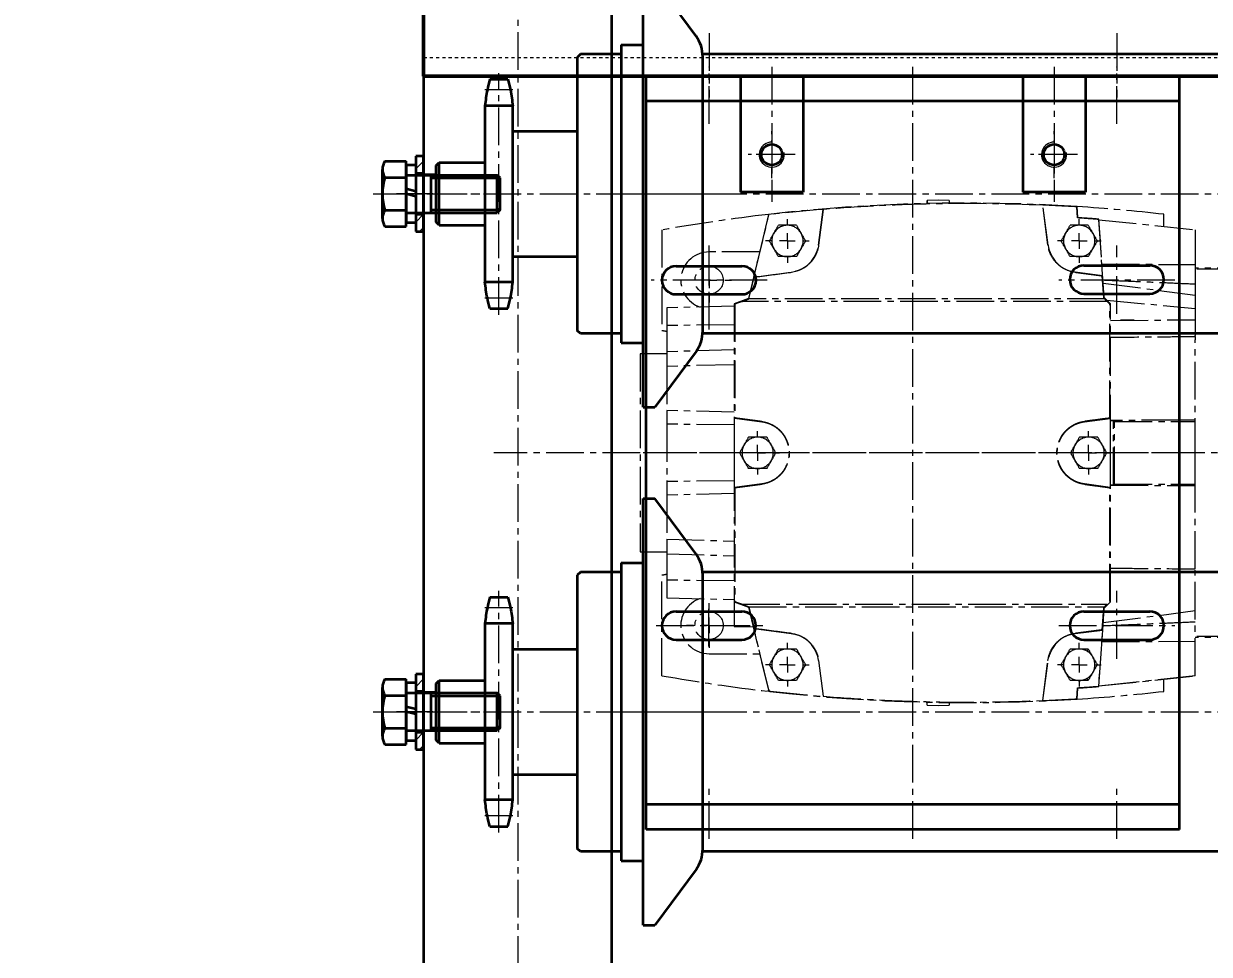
# Model space of a CAD drawing. Header units: millimetres. Extents: x -67280 to 67280, y -47520 to 47520.
# Drawn here: x -47949.4 to -47571.5, y -7577.1 to -7280.6 of the extents above; entities that cross this region are included whole.
import ezdxf

# ---------------------------------------------------------------- set-up
doc = ezdxf.new("R2010")
doc.units = ezdxf.units.MM
doc.linetypes.add('点画线', pattern=[18, 12, -2, 2, -2])
doc.linetypes.add('虚线', pattern=[2, 1, -1])
doc.layers.get('0').update_dxf_attribs({"lineweight": 35})
for name, color, linetype, lineweight in [('ACAD细实线', 2, 'Continuous', 18), ('CDRAFT0', 7, 'Continuous', 35), ('EB0', 7, 'Continuous', 35), ('EB0_1', 7, 'Continuous', 35), ('中心线层', 1, '点画线', 18), ('尺寸线层', 4, 'Continuous', 18), ('粗实线层', 7, 'Continuous', 35), ('细实线层', 3, 'Continuous', 18), ('虚线层', 100, '虚线', 18)]:
    doc.layers.add(name, color=color, linetype=linetype, lineweight=lineweight)
doc.styles.add('标准', font='', dxfattribs={"width": 0.667})
doc.styles.get('标准').set_extended_font_data('宋体')
doc.dimstyles.new('标准', dxfattribs={"dimscale": 160, "dimtxt": 2, "dimasz": 1, "dimexe": 1, "dimexo": 0, "dimgap": 1, "dimtad": 1, "dimdec": 1, "dimdsep": 46, "dimtxsty": '标准', "dimblk": '_CAXARROW', "dimcen": 0, "dimdle": 2, "dimaunit": 1, "dimadec": 0, "dimazin": 2, "dimtfac": 0.707107, "dimtdec": 3, "dimtmove": 0, "dimatfit": 3, "dimfxl": 0, "dimfrac": 2, "dimtolj": 1, "dimarcsym": 0})

# ---------------------------------------------------------------- blocks, each defined once
blk = doc.blocks.new('*X1843')
at = {"layer": 'EB0_1'}
for p, q in [((85, 120), (-85, 120)), ((-85, -120), (-85, 120)), ((85, -120), (85, 120)), ((85, 112), (-85, 112)), ((-75.5, 59.51), (-54.5, 59.51)), ((54.5, 59.71), (75.5, 59.71)), ((-75.5, 50.51), (-54.5, 50.51)), ((54.5, 50.71), (75.5, 50.71)), ((-75.5, -50.55), (-54.55, -50.55)), ((54.5, -50.55), (75.5, -50.55)), ((-75.5, -59.55), (-54.55, -59.55)), ((54.5, -59.55), (75.5, -59.55)), ((85, -112), (-85, -112)), ((85, -120), (-85, -120))]:
    blk.add_line(p, q, dxfattribs=at)
for centre, start, end in [((-75.5, 55.01), 90, 270), ((-54.5, 55.01), 270, 90), ((54.5, 55.21), 90, 270), ((75.5, 55.21), 270, 90), ((-75.5, -55.05), 90, 270), ((-54.55, -55.05), 270, 90), ((54.5, -55.05), 90, 270), ((75.5, -55.05), 270, 90)]:
    blk.add_arc(centre, 4.5, start, end, dxfattribs=at)
at = {"layer": '中心线层', "linetype": '点画线', "lineweight": 18}
for p, q in [((-65, 104.84), (-65, 123)), ((0, -123), (0, 123)), ((65, 104.84), (65, 123)), ((-65, 39.33), (-65, 66.06)), ((65, 44.33), (65, 66.06)), ((-46.5, 55), (-83.5, 55)), ((83.5, 55), (46.5, 55)), ((88, 0), (-88, 0)), ((65, -65.67), (65, -43.94)), ((-65.05, -61.72), (-65.05, -48.41)), ((-81.84, -55.05), (-46.83, -55.05)), ((46.5, -55), (83.5, -55)), ((-65, -123), (-65, -105.31)), ((65, -123), (65, -105.31))]:
    blk.add_line(p, q, dxfattribs=at)
blk = doc.blocks.new('*X1845')
at = {"layer": 'CDRAFT0', "color": 0, "linetype": 'Continuous', "lineweight": 18}
for p, q in [((0, 5), (0, 7.15)), ((-5, 0), (-7.15, 0)), ((0, 0), (-2.5, 0)), ((0, 0), (0, 2.5)), ((0, 0), (2.5, 0)), ((0, 0), (0, -2.5)), ((5, 0), (7.15, 0)), ((0, -5), (0, -7.15))]:
    blk.add_line(p, q, dxfattribs=at)
blk = doc.blocks.new('*X1846')
at = {"layer": 'CDRAFT0', "color": 0, "linetype": 'Continuous', "lineweight": 18}
for p, q in [((0, 5), (0, 7.15)), ((-5, 0), (-7.15, 0)), ((0, 0), (-2.5, 0)), ((0, 0), (0, 2.5)), ((0, 0), (2.5, 0)), ((0, 0), (0, -2.5)), ((5, 0), (7.15, 0)), ((0, -5), (0, -7.15))]:
    blk.add_line(p, q, dxfattribs=at)
blk = doc.blocks.new('*X1847')
at = {"layer": 'CDRAFT0', "color": 0, "linetype": 'Continuous', "lineweight": 18}
for p, q in [((0, 5), (0, 6.95)), ((-5, 0), (-6.95, 0)), ((0, 0), (-2.5, 0)), ((0, 0), (0, 2.5)), ((0, 0), (2.5, 0)), ((0, 0), (0, -2.5)), ((5, 0), (6.95, 0)), ((0, -5), (0, -6.95))]:
    blk.add_line(p, q, dxfattribs=at)
blk = doc.blocks.new('*X1848')
at = {"layer": 'CDRAFT0', "color": 0, "linetype": 'Continuous', "lineweight": 18}
for p, q in [((0, 5), (0, 6.95)), ((-5, 0), (-6.95, 0)), ((0, 0), (-2.5, 0)), ((0, 0), (0, 2.5)), ((0, 0), (2.5, 0)), ((0, 0), (0, -2.5)), ((5, 0), (6.95, 0)), ((0, -5), (0, -6.95))]:
    blk.add_line(p, q, dxfattribs=at)
blk = doc.blocks.new('*X1849')
at = {"layer": 'CDRAFT0', "color": 0, "linetype": 'Continuous', "lineweight": 18}
for p, q in [((0, 5), (0, 6.95)), ((-5, 0), (-6.95, 0)), ((0, 0), (-2.5, 0)), ((0, 0), (0, 2.5)), ((0, 0), (2.5, 0)), ((0, 0), (0, -2.5)), ((5, 0), (6.95, 0)), ((0, -5), (0, -6.95))]:
    blk.add_line(p, q, dxfattribs=at)
blk = doc.blocks.new('*X1850')
at = {"layer": 'CDRAFT0', "color": 0, "linetype": 'Continuous', "lineweight": 18}
for p, q in [((0, 5), (0, 6.95)), ((-5, 0), (-6.95, 0)), ((0, 0), (-2.5, 0)), ((0, 0), (0, 2.5)), ((0, 0), (2.5, 0)), ((0, 0), (0, -2.5)), ((5, 0), (6.95, 0)), ((0, -5), (0, -6.95))]:
    blk.add_line(p, q, dxfattribs=at)
blk = doc.blocks.new('*X1851')
at = {"layer": 'CDRAFT0', "color": 0, "linetype": 'Continuous', "lineweight": 18}
for p, q in [((0, 5), (0, 6.95)), ((-5, 0), (-6.95, 0)), ((0, 0), (-2.5, 0)), ((0, 0), (0, 2.5)), ((0, 0), (2.5, 0)), ((0, 0), (0, -2.5)), ((5, 0), (6.95, 0)), ((0, -5), (0, -6.95))]:
    blk.add_line(p, q, dxfattribs=at)
blk = doc.blocks.new('*X1852')
at = {"layer": 'CDRAFT0', "color": 0, "linetype": 'Continuous', "lineweight": 18}
for p, q in [((0, 5), (0, 6.95)), ((-5, 0), (-6.95, 0)), ((0, 0), (-2.5, 0)), ((0, 0), (0, 2.5)), ((0, 0), (2.5, 0)), ((0, 0), (0, -2.5)), ((5, 0), (6.95, 0)), ((0, -5), (0, -6.95))]:
    blk.add_line(p, q, dxfattribs=at)
blk = doc.blocks.new('*X1844')
at = {"layer": '中心线层'}
for p, q in [((57.5, 80.5), (54, 80.41)), ((54, 80.41), (54.05, 80.36)), ((54, 80.41), (54, 79.43)), ((57.5, 80.45), (54.05, 80.36)), ((54.05, 79.43), (54.05, 80.36)), ((57.5, 80.45), (57.5, 80.5)), ((61, 80.41), (57.5, 80.5)), ((61, 80.36), (57.5, 80.45)), ((61, 80.36), (61, 80.41)), ((61, 80.36), (61, 79.55)), ((3.5, 75.97), (-2.94, 49.16)), ((-1.17, 56.01), (3.6, 75.86)), ((3.6, 75.86), (3.5, 75.97)), ((19.41, 66.19), (20.91, 77.57)), ((20.93, 77.55), (19.44, 66.19)), ((20.91, 77.57), (20.93, 77.55)), ((90.87, 78.88), (90.91, 78.93)), ((92.52, 66.19), (90.87, 78.88)), ((92.59, 66.19), (90.91, 78.93)), ((101.74, 78.34), (101.85, 78.46)), ((101.99, 74.82), (101.74, 78.34)), ((102.1, 74.93), (101.85, 78.46)), ((129.5, 72.1), (129.5, 76)), ((9.5, 72.5), (6.61, 72.5)), ((12.39, 72.5), (9.5, 72.5)), ((102.5, 72.5), (99.61, 72.5)), ((101.99, 74.82), (102.1, 74.93)), ((103.39, 74.85), (102.09, 74.98)), ((105.39, 72.5), (102.5, 72.5)), ((108.75, 74.46), (108.64, 74.35)), ((108.64, 74.35), (109.89, 56.44)), ((110.49, 49.51), (108.75, 74.46)), ((108.76, 74.28), (139.5, 71.05)), ((-30.5, 71), (-30.5, 39)), ((139.5, 71.05), (139.5, 60)), ((19.41, 66.19), (19.44, 66.19)), ((92.52, 66.19), (92.59, 66.19)), ((0.63, 64), (-15.5, 64)), ((9.5, 62.5), (6.61, 62.5)), ((12.39, 62.5), (9.5, 62.5)), ((102.5, 62.5), (99.61, 62.5)), ((105.39, 62.5), (102.5, 62.5)), ((-1.17, 56.01), (10.81, 57.59)), ((10.81, 57.55), (10.81, 57.59)), ((101.19, 57.59), (101.19, 57.51)), ((109.89, 56.44), (101.19, 57.59)), ((109.75, 60.14), (139.5, 60)), ((139.5, 60), (139.5, 53.94)), ((176.5, 58.86), (139.5, 58.86)), ((260, 58.53), (139.5, 58.53)), ((-2.81, 49.05), (-1.15, 55.99)), ((-1.17, 56.01), (-1.15, 55.99)), ((109.82, 56.38), (109.89, 56.44)), ((110.3, 49.42), (109.82, 56.38)), ((110.17, 54.1), (139.5, 50.27)), ((139.5, 53.94), (139.5, 50.27)), ((-2.94, 49.16), (-7.5, 47.5)), ((-2.81, 49.05), (-2.94, 49.16)), ((110.49, 49.51), (110.3, 49.42)), ((110.67, 49.05), (110.3, 49.42)), ((112.5, 47.5), (110.49, 49.51)), ((139.5, 50.27), (139.5, 46.01)), ((-7.5, 46.73), (-29, 46.16)), ((-29, 46.16), (-29, 40.58)), ((-7.5, 47.5), (-7.5, -47.5)), ((-7.31, 47.37), (-7.5, 47.5)), ((111.41, 48.25), (-4.89, 48.25)), ((110.67, 49.05), (-2.81, 49.05)), ((-2.81, 49.05), (-2.81, 49.05)), ((111.36, 48.64), (139.5, 46.01)), ((112.5, 47.5), (112.26, 47.4)), ((112.5, -47.5), (112.5, 47.5)), ((139.5, 46.01), (139.5, 42.42)), ((112.5, 42.16), (139.5, 42.42)), ((115.68, 42.4), (120.03, 42.4)), ((139.5, 42.42), (139.5, 37.4)), ((-7.5, 40.73), (-29, 40.58)), ((-29, 40.58), (-29, 32.22)), ((139.5, 37.1), (139.5, 37.4)), ((139.5, 37.1), (139.5, 36.05)), ((139.5, 37.1), (139.5, 36.99)), ((139.5, 36.99), (139.5, 36.05)), ((139.5, -36.99), (139.5, 36.05)), ((-29, 31.5), (-37.5, 31.5)), ((-37.5, 31.5), (-37.5, -31.5)), ((-7.5, 32.79), (-29, 32.22)), ((-29, 32.22), (-29, 27.53)), ((-7.5, 28.09), (-29, 27.53)), ((-29, 27.53), (-29, 13.48)), ((-29, 13.48), (-29, 9.15)), ((-7.5, 12.99), (-29, 13.48)), ((-7.5, 8.88), (-29, 9.15)), ((-29, 9.15), (-29, -9.15)), ((-7.36, 11.05), (-7.3, 11.11)), ((-7.36, -11.05), (-7.36, 11.05)), ((-7.36, 11.05), (1.31, 9.91)), ((1.31, 9.98), (1.31, 9.91)), ((104.18, 10.03), (104.19, 9.91)), ((104.19, 9.91), (112.36, 10.99)), ((112.24, 11.09), (112.36, 10.99)), ((112.36, 10.99), (112.36, -10.99)), ((112.5, 10.32), (113.43, 10.32)), ((113.43, -10.32), (113.43, 10.32)), ((113.75, 10), (113.43, 10.32)), ((113.75, 10), (139.5, 10)), ((139.5, -10), (139.5, 10)), ((0, 5), (-2.89, 5)), ((2.89, 5), (0, 5)), ((105.5, 5), (102.61, 5)), ((108.39, 5), (105.5, 5)), ((376.56, 0), (-84.07, 0)), ((0, -5), (-2.89, -5)), ((2.89, -5), (0, -5)), ((105.5, -5), (102.61, -5)), ((108.39, -5), (105.5, -5)), ((-7.5, -8.88), (-29, -9.15)), ((-29, -9.15), (-29, -13.48)), ((1.31, -9.91), (-7.36, -11.05)), ((-7.3, -11.11), (-7.36, -11.05)), ((1.31, -9.98), (1.31, -9.91)), ((104.18, -10.03), (104.19, -9.91)), ((112.36, -10.99), (104.19, -9.91)), ((112.36, -10.99), (112.24, -11.09)), ((113.43, -10.32), (112.5, -10.32)), ((113.43, -10.32), (113.75, -10)), ((113.75, -10), (139.5, -10)), ((-7.5, -12.99), (-29, -13.48)), ((-29, -13.48), (-29, -27.53)), ((-29, -27.53), (-7.5, -28.09)), ((-29, -27.53), (-29, -32.22)), ((-37.5, -31.5), (-29, -31.5)), ((-29, -32.22), (-7.5, -32.79)), ((-29, -32.22), (-29, -40.58)), ((139.5, -71.05), (139.5, -37.4)), ((-30.5, -71), (-30.5, -39)), ((-29, -40.58), (-29, -46.16)), ((-7.5, -40.73), (-29, -40.58)), ((-29, -46.16), (-7.5, -46.73)), ((-7.5, -47.5), (-7.31, -47.37)), ((-7.5, -47.5), (-2.94, -49.16)), ((-7.5, -47.5), (-7.5, -55.3)), ((-4.89, -48.25), (111.41, -48.25)), ((-2.94, -49.16), (-2.81, -49.05)), ((-2.81, -49.05), (110.67, -49.05)), ((-2.81, -49.05), (-2.81, -49.05)), ((-2.81, -49.05), (-1.15, -55.99)), ((110.67, -49.05), (110.3, -49.42)), ((110.49, -49.51), (112.5, -47.5)), ((-2.94, -49.16), (3.41, -75.6)), ((108.75, -74.46), (110.49, -49.51)), ((109.82, -56.38), (110.3, -49.42)), ((110.17, -54.1), (139.5, -50.27)), ((110.3, -49.42), (110.49, -49.51)), ((-7.5, -55.3), (-1.42, -55.46)), ((-1.17, -56.01), (-1.15, -55.99)), ((-1.17, -56.01), (10.81, -57.59)), ((3.51, -75.5), (-1.17, -56.01)), ((101.19, -57.59), (109.89, -56.44)), ((109.89, -56.44), (108.64, -74.35)), ((109.82, -56.38), (109.89, -56.44)), ((10.81, -57.59), (10.81, -57.55)), ((101.19, -57.51), (101.19, -57.59)), ((109.75, -60.14), (139.5, -60)), ((260, -58.53), (139.5, -58.53)), ((176.5, -58.86), (139.5, -58.86)), ((-15.5, -64), (0.63, -64)), ((9.5, -62.5), (6.61, -62.5)), ((12.39, -62.5), (9.5, -62.5)), ((102.5, -62.5), (99.61, -62.5)), ((105.39, -62.5), (102.5, -62.5)), ((105.39, -62.5), (105, -63.17)), ((19.44, -66.19), (19.41, -66.19)), ((19.41, -66.19), (20.91, -77.57)), ((19.44, -66.19), (20.93, -77.55)), ((90.87, -78.88), (92.52, -66.19)), ((90.91, -78.93), (92.59, -66.19)), ((92.59, -66.19), (92.52, -66.19)), ((139.5, -71.05), (108.76, -74.28)), ((108.76, -74.28), (139.5, -71.05)), ((3.41, -75.6), (3.51, -75.5)), ((9.5, -72.5), (6.61, -72.5)), ((12.39, -72.5), (9.5, -72.5)), ((102.5, -72.5), (99.61, -72.5)), ((101.74, -78.34), (101.99, -74.82)), ((101.85, -78.46), (102.1, -74.93)), ((102.1, -74.93), (101.99, -74.82)), ((102.09, -74.98), (103.39, -74.85)), ((105.39, -72.5), (102.5, -72.5)), ((105.39, -72.5), (105, -71.83)), ((108.64, -74.35), (108.75, -74.46)), ((129.5, -76), (129.5, -72.15)), ((3.41, -75.6), (3.5, -75.97)), ((3.54, -75.92), (3.5, -75.97)), ((3.5, -75.97), (3.87, -76.01)), ((3.51, -75.8), (3.54, -75.92)), ((3.97, -75.9), (3.87, -76.01)), ((20.93, -77.55), (20.91, -77.57)), ((90.87, -78.88), (90.91, -78.93)), ((101.85, -78.46), (101.74, -78.34)), ((54, -80.41), (54, -79.43)), ((54.05, -80.36), (54, -80.41)), ((54, -80.41), (57.5, -80.5)), ((54.05, -80.36), (54.05, -79.43)), ((54.05, -80.36), (57.5, -80.45)), ((57.5, -80.45), (61, -80.36)), ((57.5, -80.5), (61, -80.41)), ((57.5, -80.45), (57.5, -80.5)), ((61, -79.55), (61, -80.36)), ((61, -80.41), (61, -80.36))]:
    blk.add_line(p, q, dxfattribs=at)
for points in [[(111.41, 48.25), (111.04, 48.65), (110.67, 49.05)], [(139.5, 10.37), (134.33, 10.37), (112.5, 10.35)], [(112.5, -10.35), (134.33, -10.37), (139.5, -10.37)], [(110.67, -49.05), (111.04, -48.65), (111.41, -48.25)]]:
    blk.add_lwpolyline(points, dxfattribs=at)
for centre in [(-15.5, 55), (-15.5, -55)]:
    blk.add_circle(centre, 4.49, dxfattribs=at)
for centre, radius, start, end in [((66.64, -474.87), 554.44, 86.3585, 96.5387), ((66.64, -474.87), 554.44, 96.5387, 100.0901), ((66.64, -474.87), 554.33, 94.7315, 96.5301), ((66.64, -474.87), 554.33, 86.3691, 87.4903), ((66.64, -474.87), 554.44, 83.4898, 86.3604), ((9.5, 67.5), 5, 90, 150), ((9.5, 67.5), 5, 30, 90), ((102.5, 67.5), 5, 90, 150), ((66.64, -474.87), 550.83, 85.627, 86.3203), ((66.64, -474.87), 550.94, 85.6165, 86.3096), ((102.5, 67.5), 5, 30, 90), ((9.5, 67.5), 5, 150, 210), ((9.5, 67.5), 5, 330, 30), ((102.5, 67.5), 5, 150, 210), ((102.5, 67.5), 5, 330, 30), ((9.5, 67.5), 5, 210, 270), ((9.5, 67.5), 5, 270, 330), ((9.5, 67.5), 10, 277.5, 352.5), ((102.5, 67.5), 10, 187.5, 262.5), ((102.5, 67.5), 5, 210, 270), ((102.5, 67.5), 5, 270, 330), ((-15.5, 55), 9, 90, 251.9351), ((66.64, 584.87), 554.44, 259.9099, 260.0673), ((0, 0), 5, 90, 150), ((0, 0), 5, 30, 90), ((105.5, 0), 5, 90, 150), ((105.5, 0), 5, 30, 90), ((0, 0), 5, 150, 210), ((0, 0), 5, 330, 30), ((105.5, 0), 5, 150, 210), ((105.5, 0), 5, 330, 30), ((0, 0), 5, 210, 270), ((0, 0), 5, 270, 330), ((105.5, 0), 5, 210, 270), ((105.5, 0), 5, 270, 330), ((66.64, -584.87), 554.44, 99.9327, 100.0901), ((-15.5, -55), 9, 108.0649, 270), ((9.5, -67.5), 10, 7.5, 82.5), ((102.5, -67.5), 10, 97.5, 172.5), ((9.5, -67.5), 5, 90, 150), ((9.5, -67.5), 5, 30, 90), ((102.5, -67.5), 5, 90, 150), ((102.5, -67.5), 5, 60, 90), ((102.5, -67.5), 5, 30, 60), ((9.5, -67.5), 5, 150, 210), ((9.5, -67.5), 5, 330, 30), ((102.5, -67.5), 5, 150, 210), ((102.5, -67.5), 5, 330, 30), ((66.64, 474.87), 554.44, 259.9099, 263.4613), ((9.5, -67.5), 5, 210, 270), ((9.5, -67.5), 5, 270, 330), ((102.5, -67.5), 5, 210, 270), ((102.5, -67.5), 5, 300, 330), ((66.64, 474.87), 550.83, 273.6797, 274.373), ((66.64, 474.87), 550.94, 273.6904, 274.3835), ((102.5, -67.5), 5, 270, 300), ((66.64, 474.87), 554.44, 263.5001, 273.6415), ((66.64, 474.87), 554.33, 263.5086, 265.2685), ((66.64, 474.87), 554.33, 272.5097, 273.6309), ((66.64, 474.87), 554.44, 273.6396, 276.5102)]:
    blk.add_arc(centre, radius, start, end, dxfattribs=at)
blk.add_ellipse((111.91, 0), major_axis=(0, -71), ratio=0.026186, start_param=1.429481, end_param=1.712111, dxfattribs=at)
for points, knots in [([(90.87, 78.88), (79.21, 79.39), (67.54, 79.54), (50.04, 79.2), (44.21, 79), (32.56, 78.41), (26.74, 78.03), (20.93, 77.55)], [0, 0, 0, 0, 306.377256, 306.377256, 459.565884, 459.565884, 612.754512, 612.754512, 612.754512, 612.754512]), ([(19.44, 66.19), (19.3, 65.1), (18.99, 64.05), (18.25, 62.57), (17.97, 62.1), (17.34, 61.21), (16.98, 60.8), (15.81, 59.62), (14.93, 58.99), (13.45, 58.26), (12.93, 58.06), (11.89, 57.74), (11.36, 57.63), (10.81, 57.55)], [0, 0, 0, 0, 215.952078, 215.952078, 323.928117, 323.928117, 431.904156, 431.904156, 647.856234, 647.856234, 755.832273, 755.832273, 863.808312, 863.808312, 863.808312, 863.808312]), ([(101.19, 57.51), (100.09, 57.66), (99.04, 57.98), (97.55, 58.71), (97.08, 59), (96.19, 59.63), (95.77, 59.99), (94.6, 61.16), (93.96, 62.05), (93.23, 63.54), (93.03, 64.05), (92.71, 65.1), (92.6, 65.64), (92.52, 66.19)], [0, 0, 0, 0, 324.069924, 324.069924, 486.104886, 486.104886, 648.139848, 648.139848, 972.209772, 972.209772, 1134.244734, 1134.244734, 1296.279696, 1296.279696, 1296.279696, 1296.279696]), ([(-1.15, 55.99), (0.84, 56.25), (4.83, 56.77), (8.82, 57.29), (10.81, 57.55)], [0, 0, 0, 0, 168.009391, 336.019747, 336.019747, 336.019747, 336.019747]), ([(101.19, 57.51), (102.62, 57.32), (105.5, 56.95), (108.38, 56.57), (109.82, 56.38)], [0, 0, 0, 0, 278.358242, 556.7155, 556.7155, 556.7155, 556.7155]), ([(110.1, 55.07), (112.66, 54.96), (117.69, 54.75), (125.15, 54.44), (132.39, 54.12), (137.15, 53.91), (139.5, 53.81)], [0, 0, 0, 0, 290.693889, 573.555888, 848.586584, 1115.78662, 1115.78662, 1115.78662, 1115.78662]), ([(-4.89, 48.25), (-4.63, 48.35), (-4.37, 48.45), (-4.11, 48.55), (-3.89, 48.63), (-3.67, 48.72), (-3.46, 48.8), (-3.24, 48.88), (-3.03, 48.97), (-2.81, 49.05)], [0, 0, 0, 0, 157.227051, 157.227051, 157.227051, 287.489225, 287.489225, 287.489225, 417.751401, 417.751401, 417.751401, 417.751401]), ([(139.5, 36.99), (136.25, 36.95), (127.24, 36.85), (118.24, 36.78), (112.48, 36.73)], [0, 0, 0, 0, 247.331389, 684.56505, 684.56505, 684.56505, 684.56505]), ([(1.31, 9.98), (-0.12, 10.17), (-2.99, 10.54), (-5.86, 10.92), (-7.3, 11.11)], [0, 0, 0, 0, 42.68907, 85.378396, 85.378396, 85.378396, 85.378396]), ([(1.31, 9.98), (1.92, 9.9), (2.51, 9.77), (3.37, 9.49), (3.65, 9.39), (4.21, 9.15), (4.48, 9.02), (5.29, 8.59), (5.79, 8.26), (6.5, 7.7), (6.72, 7.51), (7.16, 7.09), (7.38, 6.87), (7.97, 6.19), (8.33, 5.7), (8.95, 4.67), (9.22, 4.11), (9.64, 2.98), (9.8, 2.4), (9.97, 1.51), (10.01, 1.21), (10.06, 0.61), (10.08, 0.3), (10.08, -0.6), (10.02, -1.2), (9.86, -2.09), (9.79, -2.39), (9.63, -2.98), (9.54, -3.26), (9.22, -4.11), (8.96, -4.65), (8.49, -5.43), (8.32, -5.69), (7.97, -6.17), (7.78, -6.41), (7.18, -7.09), (6.75, -7.5), (5.79, -8.26), (5.29, -8.59), (4.49, -9.02), (4.22, -9.15), (3.67, -9.38), (3.38, -9.49), (2.51, -9.77), (1.92, -9.9), (1.31, -9.98)], [0, 0, 0, 0, 38.160631, 38.160631, 57.240947, 57.240947, 76.321262, 76.321262, 114.481893, 114.481893, 133.562209, 133.562209, 152.642524, 152.642524, 190.803155, 190.803155, 228.963786, 228.963786, 267.124417, 267.124417, 286.204733, 286.204733, 305.285048, 305.285048, 343.445679, 343.445679, 362.525995, 362.525995, 381.60631, 381.60631, 419.766941, 419.766941, 438.847257, 438.847257, 457.927572, 457.927572, 496.088203, 496.088203, 534.248834, 534.248834, 553.32915, 553.32915, 572.409465, 572.409465, 610.570096, 610.570096, 610.570096, 610.570096]), ([(1.31, 9.91), (1.86, 9.84), (2.43, 9.72), (3.56, 9.36), (4.12, 9.13), (5.21, 8.56), (5.73, 8.22), (6.71, 7.44), (7.17, 7), (7.99, 6.05), (8.35, 5.54), (8.97, 4.47), (9.22, 3.91), (9.62, 2.78), (9.77, 2.21), (9.96, 1.09), (10, 0.54), (10, -0.54), (9.96, -1.09), (9.77, -2.21), (9.62, -2.78), (9.22, -3.91), (8.97, -4.47), (8.35, -5.54), (7.99, -6.05), (7.17, -7), (6.71, -7.44), (5.73, -8.22), (5.21, -8.56), (4.12, -9.13), (3.56, -9.36), (2.43, -9.72), (1.86, -9.84), (1.31, -9.91)], [0, 0, 0, 0, 27.391662, 27.391662, 54.783324, 54.783324, 82.174987, 82.174987, 109.566649, 109.566649, 136.958311, 136.958311, 164.349973, 164.349973, 191.741636, 191.741636, 219.133298, 219.133298, 246.52496, 246.52496, 273.916622, 273.916622, 301.308284, 301.308284, 328.699947, 328.699947, 356.091609, 356.091609, 383.483271, 383.483271, 410.874933, 410.874933, 438.266596, 438.266596, 438.266596, 438.266596]), ([(104.18, -10.03), (103.57, -9.95), (102.98, -9.82), (102.12, -9.54), (101.84, -9.43), (101.28, -9.2), (101, -9.07), (100.19, -8.63), (99.69, -8.3), (98.98, -7.74), (98.75, -7.54), (98.31, -7.12), (98.1, -6.9), (97.49, -6.21), (97.14, -5.72), (96.67, -4.95), (96.53, -4.68), (96.26, -4.13), (96.14, -3.85), (95.82, -3), (95.66, -2.41), (95.44, -1.22), (95.38, -0.61), (95.38, 0.6), (95.44, 1.2), (95.6, 2.1), (95.67, 2.4), (95.83, 2.99), (95.92, 3.28), (96.24, 4.12), (96.51, 4.67), (96.97, 5.45), (97.14, 5.71), (97.5, 6.2), (97.69, 6.44), (98.29, 7.12), (98.72, 7.54), (99.44, 8.11), (99.69, 8.29), (100.2, 8.62), (100.46, 8.77), (101.25, 9.2), (101.81, 9.44), (102.98, 9.82), (103.57, 9.95), (104.18, 10.03)], [0, 0, 0, 0, 322.441056, 322.441056, 483.661584, 483.661584, 644.882112, 644.882112, 967.323168, 967.323168, 1128.543696, 1128.543696, 1289.764225, 1289.764225, 1612.205281, 1612.205281, 1773.425809, 1773.425809, 1934.646337, 1934.646337, 2257.087393, 2257.087393, 2579.528449, 2579.528449, 2901.969505, 2901.969505, 3063.190033, 3063.190033, 3224.410561, 3224.410561, 3546.851618, 3546.851618, 3708.072146, 3708.072146, 3869.292674, 3869.292674, 4191.73373, 4191.73373, 4352.954258, 4352.954258, 4514.174786, 4514.174786, 4836.615842, 4836.615842, 5159.056898, 5159.056898, 5159.056898, 5159.056898]), ([(104.19, -9.91), (103.64, -9.84), (103.07, -9.72), (101.94, -9.36), (101.38, -9.13), (100.29, -8.56), (99.77, -8.22), (98.79, -7.44), (98.33, -7), (97.51, -6.05), (97.15, -5.54), (96.53, -4.47), (96.28, -3.91), (95.88, -2.78), (95.73, -2.21), (95.54, -1.09), (95.5, -0.54), (95.5, 0.54), (95.54, 1.09), (95.73, 2.21), (95.88, 2.78), (96.28, 3.91), (96.53, 4.47), (97.15, 5.54), (97.51, 6.05), (98.33, 7), (98.79, 7.44), (99.77, 8.22), (100.29, 8.56), (101.38, 9.13), (101.94, 9.36), (103.07, 9.72), (103.64, 9.84), (104.19, 9.91)], [0, 0, 0, 0, 236.480879, 236.480879, 472.961758, 472.961758, 709.442636, 709.442636, 945.923515, 945.923515, 1182.404394, 1182.404394, 1418.885273, 1418.885273, 1655.366152, 1655.366152, 1891.847031, 1891.847031, 2128.327909, 2128.327909, 2364.808788, 2364.808788, 2601.289667, 2601.289667, 2837.770546, 2837.770546, 3074.251425, 3074.251425, 3310.732304, 3310.732304, 3547.213182, 3547.213182, 3783.694061, 3783.694061, 3783.694061, 3783.694061]), ([(112.24, 11.09), (110.9, 10.91), (108.21, 10.56), (105.52, 10.21), (104.18, 10.03)], [0, 0, 0, 0, 317.139788, 634.278062, 634.278062, 634.278062, 634.278062]), ([(-7.3, -11.11), (-5.86, -10.92), (-2.99, -10.54), (-0.12, -10.17), (1.31, -9.98)], [0, 0, 0, 0, 34.918758, 69.837306, 69.837306, 69.837306, 69.837306]), ([(104.18, -10.03), (105.52, -10.21), (108.21, -10.56), (110.9, -10.91), (112.24, -11.09)], [0, 0, 0, 0, 350.908719, 701.819114, 701.819114, 701.819114, 701.819114]), ([(112.48, -36.73), (115.85, -36.76), (124.86, -36.83), (133.86, -36.93), (139.5, -36.99)], [0, 0, 0, 0, 333.603451, 892.559706, 892.559706, 892.559706, 892.559706]), ([(-4.89, -48.25), (-4.63, -48.35), (-4.37, -48.45), (-4.11, -48.55), (-3.89, -48.63), (-3.67, -48.72), (-3.46, -48.8), (-3.24, -48.88), (-3.03, -48.97), (-2.81, -49.05)], [0, 0, 0, 0, 145.582286, 145.582286, 145.582286, 266.196754, 266.196754, 266.196754, 386.811223, 386.811223, 386.811223, 386.811223]), ([(10.81, -57.55), (8.82, -57.29), (4.83, -56.77), (0.84, -56.25), (-1.15, -55.99)], [0, 0, 0, 0, 183.537301, 367.073548, 367.073548, 367.073548, 367.073548]), ([(109.82, -56.38), (108.38, -56.57), (105.5, -56.95), (102.62, -57.32), (101.19, -57.51)], [0, 0, 0, 0, 439.768304, 879.538163, 879.538163, 879.538163, 879.538163]), ([(110.1, -55.07), (112.65, -54.96), (117.68, -54.76), (125.12, -54.44), (132.37, -54.12), (137.15, -53.91), (139.5, -53.81)], [0, 0, 0, 0, 441.173897, 871.300654, 1290.381406, 1698.417381, 1698.417381, 1698.417381, 1698.417381]), ([(10.81, -57.55), (11.9, -57.7), (12.95, -58.01), (14.43, -58.74), (14.9, -59.03), (15.79, -59.66), (16.2, -60.02), (17.38, -61.19), (18.01, -62.07), (18.74, -63.56), (18.94, -64.07), (19.26, -65.11), (19.37, -65.64), (19.44, -66.19)], [0, 0, 0, 0, 275.67332, 275.67332, 413.50998, 413.50998, 551.34664, 551.34664, 827.01996, 827.01996, 964.85662, 964.85662, 1102.69328, 1102.69328, 1102.69328, 1102.69328]), ([(92.52, -66.19), (92.67, -65.09), (92.98, -64.04), (93.72, -62.55), (94, -62.08), (94.64, -61.19), (94.99, -60.77), (96.16, -59.6), (97.05, -58.96), (98.54, -58.22), (99.05, -58.02), (100.1, -57.7), (100.64, -57.59), (101.19, -57.51)], [0, 0, 0, 0, 534.366691, 534.366691, 801.550036, 801.550036, 1068.733381, 1068.733381, 1603.100072, 1603.100072, 1870.283417, 1870.283417, 2137.466762, 2137.466762, 2137.466762, 2137.466762]), ([(3.51, -75.5), (3.53, -75.6), (3.59, -75.7), (3.75, -75.84), (3.86, -75.89), (3.97, -75.9)], [0, 0, 0, 0, 242.436801, 242.436801, 484.873603, 484.873603, 484.873603, 484.873603]), ([(3.87, -76.01), (3.76, -76), (3.66, -75.95), (3.5, -75.81), (3.44, -75.71), (3.41, -75.6)], [0, 0, 0, 0, 242.495536, 242.495536, 484.991073, 484.991073, 484.991073, 484.991073]), ([(20.93, -77.55), (26.74, -78.03), (32.56, -78.41), (44.21, -79), (50.04, -79.2), (67.54, -79.54), (79.21, -79.39), (90.87, -78.88)], [0, 0, 0, 0, 221.9518, 221.9518, 443.903599, 443.903599, 887.807199, 887.807199, 887.807199, 887.807199])]:
    blk.add_open_spline(points, degree=3, knots=knots, dxfattribs=at)
for points in [[(5.17, 70), (5.66, 70.85), (6.14, 71.68), (6.61, 72.5)], [(12.39, 72.5), (12.86, 71.68), (13.34, 70.85), (13.83, 70)], [(98.17, 70), (98.66, 70.85), (99.14, 71.68), (99.61, 72.5)], [(105.39, 72.5), (105.86, 71.68), (106.34, 70.85), (106.83, 70)], [(3.73, 67.5), (4.2, 68.32), (4.68, 69.15), (5.17, 70)], [(13.83, 70), (14.32, 69.15), (14.8, 68.32), (15.27, 67.5)], [(96.73, 67.5), (97.2, 68.32), (97.68, 69.15), (98.17, 70)], [(106.83, 70), (107.32, 69.15), (107.8, 68.32), (108.27, 67.5)], [(5.17, 65), (4.68, 65.85), (4.2, 66.68), (3.73, 67.5)], [(6.61, 62.5), (6.14, 63.32), (5.66, 64.15), (5.17, 65)], [(13.83, 65), (13.34, 64.15), (12.86, 63.32), (12.39, 62.5)], [(15.27, 67.5), (14.8, 66.68), (14.32, 65.85), (13.83, 65)], [(98.17, 65), (97.68, 65.85), (97.2, 66.68), (96.73, 67.5)], [(99.61, 62.5), (99.14, 63.32), (98.66, 64.15), (98.17, 65)], [(106.83, 65), (106.34, 64.15), (105.86, 63.32), (105.39, 62.5)], [(108.27, 67.5), (107.8, 66.68), (107.32, 65.85), (106.83, 65)], [(-4.89, 48.25), (-5.7, 47.96), (-6.5, 47.66), (-7.31, 47.37)], [(-7.31, 47.37), (-7.3, 35.28), (-7.3, 23.2), (-7.3, 11.11)], [(111.41, 48.25), (111.69, 47.97), (111.97, 47.68), (112.26, 47.4)], [(112.24, 11.09), (112.24, 23.2), (112.25, 35.3), (112.26, 47.4)], [(-4.33, 2.5), (-3.84, 3.35), (-3.36, 4.18), (-2.89, 5)], [(2.89, 5), (3.36, 4.18), (3.84, 3.35), (4.33, 2.5)], [(101.17, 2.5), (101.66, 3.35), (102.14, 4.18), (102.61, 5)], [(108.39, 5), (108.86, 4.18), (109.34, 3.35), (109.83, 2.5)], [(-5.77, 0), (-5.3, 0.82), (-4.82, 1.65), (-4.33, 2.5)], [(4.33, 2.5), (4.82, 1.65), (5.3, 0.82), (5.77, 0)], [(99.73, 0), (100.2, 0.82), (100.68, 1.65), (101.17, 2.5)], [(109.83, 2.5), (110.32, 1.65), (110.8, 0.82), (111.27, 0)], [(-4.33, -2.5), (-4.82, -1.65), (-5.3, -0.82), (-5.77, 0)], [(-2.89, -5), (-3.36, -4.18), (-3.84, -3.35), (-4.33, -2.5)], [(4.33, -2.5), (3.84, -3.35), (3.36, -4.18), (2.89, -5)], [(5.77, 0), (5.3, -0.82), (4.82, -1.65), (4.33, -2.5)], [(101.17, -2.5), (100.68, -1.65), (100.2, -0.82), (99.73, 0)], [(102.61, -5), (102.14, -4.18), (101.66, -3.35), (101.17, -2.5)], [(109.83, -2.5), (109.34, -3.35), (108.86, -4.18), (108.39, -5)], [(111.27, 0), (110.8, -0.82), (110.32, -1.65), (109.83, -2.5)], [(-7.3, -11.11), (-7.3, -23.2), (-7.3, -35.28), (-7.31, -47.37)], [(112.26, -47.4), (112.25, -35.3), (112.24, -23.2), (112.24, -11.09)], [(-7.31, -47.37), (-6.5, -47.66), (-5.7, -47.96), (-4.89, -48.25)], [(5.17, -65), (5.66, -64.15), (6.14, -63.32), (6.61, -62.5)], [(12.39, -62.5), (12.86, -63.32), (13.34, -64.15), (13.83, -65)], [(98.17, -65), (98.66, -64.15), (99.14, -63.32), (99.61, -62.5)], [(105.39, -62.5), (105.86, -63.32), (106.34, -64.15), (106.83, -65)], [(3.73, -67.5), (4.2, -66.68), (4.68, -65.85), (5.17, -65)], [(5.17, -70), (4.68, -69.15), (4.2, -68.32), (3.73, -67.5)], [(13.83, -65), (14.32, -65.85), (14.8, -66.68), (15.27, -67.5)], [(15.27, -67.5), (14.8, -68.32), (14.32, -69.15), (13.83, -70)], [(96.73, -67.5), (97.2, -66.68), (97.68, -65.85), (98.17, -65)], [(98.17, -70), (97.68, -69.15), (97.2, -68.32), (96.73, -67.5)], [(106.83, -65), (107.32, -65.85), (107.8, -66.68), (108.27, -67.5)], [(108.27, -67.5), (107.8, -68.32), (107.32, -69.15), (106.83, -70)], [(6.61, -72.5), (6.14, -71.68), (5.66, -70.85), (5.17, -70)], [(13.83, -70), (13.34, -70.85), (12.86, -71.68), (12.39, -72.5)], [(99.61, -72.5), (99.14, -71.68), (98.66, -70.85), (98.17, -70)], [(106.83, -70), (106.34, -70.85), (105.86, -71.68), (105.39, -72.5)]]:
    blk.add_open_spline(points, degree=3, dxfattribs=at)
for name, p in [('*X1850', (9.5, 67.5)), ('*X1848', (102.5, 67.5)), ('*X1845', (-15.5, 55)), ('*X1852', (0, 0)), ('*X1851', (105.5, 0)), ('*X1846', (-15.5, -55)), ('*X1849', (9.5, -67.5)), ('*X1847', (102.5, -67.5))]:
    blk.add_blockref(name, p, dxfattribs=at)
blk = doc.blocks.new('*X1853')
at = {"layer": 'EB0_1'}
blk.add_circle((0, 0), 3.32, dxfattribs=at)
at = {"layer": '中心线层', "linetype": '点画线', "lineweight": 18}
for p, q in [((0, 7), (0, -7)), ((7, 0), (-7, 0))]:
    blk.add_line(p, q, dxfattribs=at)
at = {"layer": '细实线层'}
blk.add_arc((0, 0), 4, 90, 10, dxfattribs=at)
blk = doc.blocks.new('*X1854')
at = {"layer": 'EB0_1'}
blk.add_circle((0, 0), 3.32, dxfattribs=at)
at = {"layer": '中心线层', "linetype": '点画线', "lineweight": 18}
for p, q in [((0, 7), (0, -7)), ((7, 0), (-7, 0))]:
    blk.add_line(p, q, dxfattribs=at)
at = {"layer": '细实线层'}
blk.add_arc((0, 0), 4, 90, 10, dxfattribs=at)
blk = doc.blocks.new('*X1842')
at = {"layer": 'EB0', "linetype": 'Continuous', "lineweight": 50}
for p, q in [((-1099, 1611.49), (-1099, 1561.5)), ((-1099, 1561.5), (49, 1561.49))]:
    blk.add_line(p, q, dxfattribs=at)
at = {"layer": 'EB0', "linetype": '点画线', "lineweight": 18}
for p, q in [((-1075, 1485.5), (-1075, 1562.5)), ((-1070.55, 1557.16), (-1079.45, 1557.16)), ((-1115.1, 1524), (-1071.6, 1524)), ((-1098.5, 1524), (-1107.6, 1524)), ((-1097.93, 1524), (67.1, 1524)), ((-1032, 1524), (-1007.02, 1524)), ((-1070.55, 1490.83), (-1079.45, 1490.83)), ((-1075, 1320.5), (-1075, 1397.5)), ((-1070.55, 1392.16), (-1079.45, 1392.16)), ((-1115.1, 1359), (-1071.6, 1359)), ((-1098.5, 1359), (-1107.6, 1359)), ((-1097.93, 1359), (67.1, 1359)), ((-1032, 1359), (-1007.02, 1359)), ((-1070.55, 1325.83), (-1079.45, 1325.83))]:
    blk.add_line(p, q, dxfattribs=at)
at = {"layer": 'EB0'}
for p, q in [((-1101.5, 1536), (-1101.5, 1512)), ((-1099, 1536), (-1101.5, 1536)), ((-1099, 1512), (-1099, 1536)), ((-1112.1, 1516.21), (-1112.1, 1531.79)), ((-1111.33, 1534.39), (-1104.6, 1534.39)), ((-1104.6, 1513.61), (-1104.6, 1534.39)), ((-1104.6, 1533.2), (-1104.6, 1514.8)), ((-1101.5, 1533.2), (-1104.6, 1533.2)), ((-1101.5, 1533.2), (-1101.5, 1514.8)), ((-1111.33, 1529.2), (-1104.6, 1529.2)), ((-1104.6, 1518), (-1104.6, 1530)), ((-1104.6, 1530), (-1075.5, 1530)), ((-1099, 1530.5), (-1101.5, 1530.5)), ((-1095, 1530.1), (-1099, 1530.1)), ((-1096.6, 1518), (-1096.6, 1530)), ((-1096.6, 1529.1), (-1074.6, 1529.1)), ((-1074.6, 1529.1), (-1075.5, 1530)), ((-1075.5, 1518), (-1075.5, 1530)), ((-1074.6, 1518.9), (-1074.6, 1529.1)), ((-1101.5, 1524.8), (-1104.6, 1525.63)), ((-1101.9, 1523.31), (-1104.6, 1524.03)), ((-1101.5, 1523.2), (-1101.9, 1523.31)), ((-1111.33, 1518.8), (-1104.6, 1518.8)), ((-1104.6, 1518), (-1075.5, 1518)), ((-1101.5, 1517.5), (-1099, 1517.5)), ((-1095, 1517.9), (-1099, 1517.9)), ((-1096.6, 1518.9), (-1074.6, 1518.9)), ((-1074.6, 1518.9), (-1075.5, 1518)), ((-1111.33, 1513.61), (-1104.6, 1513.61)), ((-1101.5, 1514.8), (-1104.6, 1514.8)), ((-1101.5, 1512), (-1099, 1512)), ((-1111.33, 1369.39), (-1104.6, 1369.39)), ((-1104.6, 1348.61), (-1104.6, 1369.39)), ((-1104.6, 1368.2), (-1104.6, 1349.8)), ((-1101.5, 1368.2), (-1104.6, 1368.2)), ((-1101.5, 1371), (-1101.5, 1347)), ((-1099, 1371), (-1101.5, 1371)), ((-1101.5, 1368.2), (-1101.5, 1349.8)), ((-1099, 1347), (-1099, 1371)), ((-1112.1, 1351.21), (-1112.1, 1366.79)), ((-1104.6, 1353), (-1104.6, 1365)), ((-1104.6, 1365), (-1075.5, 1365)), ((-1099, 1365.5), (-1101.5, 1365.5)), ((-1095, 1365.1), (-1099, 1365.1)), ((-1096.6, 1353), (-1096.6, 1365)), ((-1074.6, 1364.1), (-1075.5, 1365)), ((-1075.5, 1353), (-1075.5, 1365)), ((-1111.33, 1364.2), (-1104.6, 1364.2)), ((-1101.5, 1359.8), (-1104.6, 1360.63)), ((-1096.6, 1364.1), (-1074.6, 1364.1)), ((-1074.6, 1353.9), (-1074.6, 1364.1)), ((-1101.9, 1358.31), (-1104.6, 1359.03)), ((-1101.5, 1358.2), (-1101.9, 1358.31)), ((-1111.33, 1353.8), (-1104.6, 1353.8)), ((-1096.6, 1353.9), (-1074.6, 1353.9)), ((-1074.6, 1353.9), (-1075.5, 1353)), ((-1104.6, 1353), (-1075.5, 1353)), ((-1101.5, 1349.8), (-1104.6, 1349.8)), ((-1101.5, 1352.5), (-1099, 1352.5)), ((-1095, 1352.9), (-1099, 1352.9)), ((-1111.33, 1348.61), (-1104.6, 1348.61)), ((-1101.5, 1347), (-1099, 1347))]:
    blk.add_line(p, q, dxfattribs=at)
at = {"layer": 'EB0', "linetype": 'Continuous', "lineweight": 18}
for p, q in [((-1101.5, 1531.97), (-1099, 1534.47)), ((-1101.5, 1515), (-1099, 1517.5)), ((-1100.26, 1512), (-1099, 1513.26)), ((-1101.5, 1366.97), (-1099, 1369.47)), ((-1101.5, 1350), (-1099, 1352.5)), ((-1100.26, 1347), (-1099, 1348.26))]:
    blk.add_line(p, q, dxfattribs=at)
at = {"layer": 'EB0', "color": 1, "linetype": '点画线', "lineweight": 18}
for p, q in [((-1096, 1524), (-1104.5, 1524)), ((-1096, 1359), (-1104.5, 1359))]:
    blk.add_line(p, q, dxfattribs=at)
at = {"layer": 'EB0'}
for centre, radius, start, end in [((-1107.31, 1531.79), 4.79, 147.1328, 212.8672), ((-1094.1, 1524), 18, 163.2213, 196.7787), ((-1107.31, 1516.21), 4.79, 147.1328, 212.8672), ((-1107.31, 1366.79), 4.79, 147.1328, 212.8672), ((-1094.1, 1359), 18, 163.2213, 196.7787), ((-1107.31, 1351.21), 4.79, 147.1328, 212.8672)]:
    blk.add_arc(centre, radius, start, end, dxfattribs=at)
at = {"layer": 'EB0_1'}
for p, q in [((-1099, 3591.5), (-1099, -108.5)), ((-1039, -108.5), (-1039, 3591.5)), ((-998, 1561.5), (-998, 1524.5)), ((-978, 1561.5), (-978, 1524.5)), ((-908, 1561.5), (-908, 1524.5)), ((-888, 1561.5), (-888, 1524.5)), ((-978, 1524.5), (-998, 1524.5)), ((-888, 1524.5), (-908, 1524.5))]:
    blk.add_line(p, q, dxfattribs=at)
at = {"layer": '中心线层', "linetype": '点画线', "lineweight": 18}
for p, q in [((-1069, 3591.5), (-1069, -108.5)), ((-1008, 1575.17), (-1008, 1554.67)), ((-878, 1575.17), (-878, 1554.67)), ((-988, 1564.5), (-988, 1521.5)), ((-898, 1564.5), (-898, 1521.5)), ((-988, 1529), (-988, 1544)), ((-898, 1529), (-898, 1544)), ((-980.5, 1536.5), (-995.5, 1536.5)), ((-890.5, 1536.5), (-905.5, 1536.5))]:
    blk.add_line(p, q, dxfattribs=at)
at = {"layer": '粗实线层', "linetype": 'Continuous', "lineweight": 35}
for p, q in [((-1029, 1456), (-1029, 1592)), ((-1012.15, 1574.21), (-1025.27, 1592)), ((-1049, 1568.5), (-1050, 1567.5)), ((-1036, 1568.5), (-1049, 1568.5)), ((-1036, 1571.5), (-1029, 1571.5)), ((-1036, 1571.5), (-1036, 1476.5)), ((-40, 1568.5), (-1010, 1568.5)), ((-1050, 1567.5), (-1050, 1480.5)), ((-1010, 1480.32), (-1010, 1567.68)), ((-1077.87, 1560.5), (-1072.13, 1560.5)), ((-1070.55, 1552.08), (-1079.45, 1552.08)), ((-1079.45, 1552.08), (-1079.45, 1495.91)), ((-1070.55, 1495.91), (-1070.55, 1552.08)), ((-1070.55, 1544), (-1050, 1544)), ((-1095, 1533), (-1094, 1534)), ((-1095, 1515), (-1095, 1533)), ((-1094, 1514), (-1094, 1534)), ((-1094, 1534), (-1079.45, 1534)), ((-1094, 1514), (-1095, 1515)), ((-1094, 1514), (-1079.45, 1514)), ((-1070.55, 1504), (-1050, 1504)), ((-1070.55, 1495.91), (-1079.45, 1495.91)), ((-1077.87, 1487.5), (-1072.13, 1487.5)), ((-1049, 1479.5), (-1050, 1480.5)), ((-1036, 1479.5), (-1049, 1479.5)), ((-40, 1479.5), (-1010, 1479.5)), ((-1036, 1476.5), (-1029, 1476.5)), ((-1012.15, 1473.79), (-1025.27, 1456)), ((-1029, 1456), (-1025.27, 1456)), ((-1029, 1427), (-1025.27, 1427)), ((-1029, 1291), (-1029, 1427)), ((-1012.15, 1409.21), (-1025.27, 1427)), ((-1036, 1406.5), (-1029, 1406.5)), ((-1036, 1406.5), (-1036, 1311.5)), ((-1049, 1403.5), (-1050, 1402.5)), ((-1050, 1402.5), (-1050, 1315.5)), ((-1036, 1403.5), (-1049, 1403.5)), ((-40, 1403.5), (-1010, 1403.5)), ((-1010, 1315.32), (-1010, 1402.68)), ((-1077.87, 1395.5), (-1072.13, 1395.5)), ((-1070.55, 1387.08), (-1079.45, 1387.08)), ((-1079.45, 1387.08), (-1079.45, 1330.91)), ((-1070.55, 1330.91), (-1070.55, 1387.08)), ((-1070.55, 1379), (-1050, 1379)), ((-1095, 1368), (-1094, 1369)), ((-1094, 1349), (-1094, 1369)), ((-1094, 1369), (-1079.45, 1369)), ((-1095, 1350), (-1095, 1368)), ((-1094, 1349), (-1095, 1350)), ((-1094, 1349), (-1079.45, 1349)), ((-1070.55, 1339), (-1050, 1339)), ((-1070.55, 1330.91), (-1079.45, 1330.91)), ((-1077.87, 1322.5), (-1072.13, 1322.5)), ((-1049, 1314.5), (-1050, 1315.5)), ((-1036, 1314.5), (-1049, 1314.5)), ((-1036, 1311.5), (-1029, 1311.5)), ((-40, 1314.5), (-1010, 1314.5)), ((-1012.15, 1308.79), (-1025.27, 1291)), ((-1029, 1291), (-1025.27, 1291))]:
    blk.add_line(p, q, dxfattribs=at)
for centre, start, end in [((-1021, 1567.68), 0, 36.4128), ((-1021, 1480.32), 323.5872, 0), ((-1021, 1402.68), 0, 36.4128), ((-1021, 1315.32), 323.5872, 0)]:
    blk.add_arc(centre, 11, start, end, dxfattribs=at)
for points, knots in [([(-1077.87, 1560.5), (-1078.15, 1559.39), (-1078.86, 1556.62), (-1079.23, 1553.79), (-1079.45, 1552.08)], [0, 0, 0, 0, 5721.814482, 14299.853315, 14299.853315, 14299.853315, 14299.853315]), ([(-1072.13, 1560.5), (-1071.85, 1559.39), (-1071.14, 1556.62), (-1070.77, 1553.79), (-1070.55, 1552.08)], [0, 0, 0, 0, 5706.720119, 14262.129761, 14262.129761, 14262.129761, 14262.129761]), ([(-1077.87, 1487.5), (-1078.15, 1488.61), (-1078.86, 1491.38), (-1079.23, 1494.21), (-1079.45, 1495.91)], [0, 0, 0, 0, 5571.543682, 13924.299303, 13924.299303, 13924.299303, 13924.299303]), ([(-1072.13, 1487.5), (-1071.85, 1488.61), (-1071.14, 1491.38), (-1070.77, 1494.21), (-1070.55, 1495.91)], [0, 0, 0, 0, 5556.325596, 13886.266541, 13886.266541, 13886.266541, 13886.266541]), ([(-1077.87, 1395.5), (-1078.15, 1394.39), (-1078.86, 1391.62), (-1079.23, 1388.79), (-1079.45, 1387.08)], [0, 0, 0, 0, 5348.332043, 13366.452887, 13366.452887, 13366.452887, 13366.452887]), ([(-1072.13, 1395.5), (-1071.85, 1394.39), (-1071.14, 1391.62), (-1070.77, 1388.79), (-1070.55, 1387.08)], [0, 0, 0, 0, 5332.904325, 13327.896219, 13327.896219, 13327.896219, 13327.896219]), ([(-1077.87, 1322.5), (-1078.15, 1323.61), (-1078.86, 1326.38), (-1079.23, 1329.21), (-1079.45, 1330.91)], [0, 0, 0, 0, 5200.345355, 12996.607283, 12996.607283, 12996.607283, 12996.607283]), ([(-1072.13, 1322.5), (-1071.85, 1323.61), (-1071.14, 1326.38), (-1070.77, 1329.21), (-1070.55, 1330.91)], [0, 0, 0, 0, 5184.781539, 12957.71048, 12957.71048, 12957.71048, 12957.71048])]:
    blk.add_open_spline(points, degree=3, knots=knots, dxfattribs=at)
at = {"layer": '虚线层'}
blk.add_line((-1099, 1567.49), (49, 1567.49), dxfattribs=at)
at = {"layer": 'EB0_1'}
blk.add_blockref('*X1843', (-943, 1441.5), dxfattribs=at)
at = {"layer": '中心线层'}
blk.add_blockref('*X1844', (-992.5, 1441.5), dxfattribs=at)
for points in [[(-984.68, 1536.5), (-984.68, 1536.53), (-984.68, 1536.57), (-984.68, 1536.6), (-984.68, 1536.63), (-984.68, 1536.66), (-984.68, 1536.7), (-984.68, 1536.73), (-984.69, 1536.76), (-984.69, 1536.8), (-984.69, 1536.83), (-984.7, 1536.86), (-984.7, 1536.89), (-984.7, 1536.93), (-984.71, 1536.96), (-984.71, 1536.99), (-984.72, 1537.02), (-984.72, 1537.06), (-984.73, 1537.09), (-984.74, 1537.12), (-984.74, 1537.15), (-984.75, 1537.18), (-984.76, 1537.22), (-984.76, 1537.25), (-984.77, 1537.28), (-984.78, 1537.31), (-984.79, 1537.34), (-984.79, 1537.38), (-984.8, 1537.41), (-984.81, 1537.44), (-984.82, 1537.47), (-984.82, 1537.47), (-984.87, 1537.6), (-984.92, 1537.74), (-984.97, 1537.87), (-985.03, 1537.99), (-985.1, 1538.12), (-985.17, 1538.24), (-985.25, 1538.36), (-985.33, 1538.47), (-985.41, 1538.59), (-985.5, 1538.69), (-985.6, 1538.8), (-985.7, 1538.9), (-985.8, 1538.99), (-985.91, 1539.08), (-986.02, 1539.17), (-986.14, 1539.25), (-986.26, 1539.33), (-986.38, 1539.4), (-986.5, 1539.47), (-986.63, 1539.53), (-986.76, 1539.58), (-986.89, 1539.63), (-987.03, 1539.68), (-987.16, 1539.72), (-987.3, 1539.75), (-987.44, 1539.78), (-987.58, 1539.8), (-987.72, 1539.81), (-987.86, 1539.82), (-988, 1539.82), (-988, 1539.82), (-988, 1540.5), (-988, 1540.5), (-988.18, 1540.5), (-988.35, 1540.48), (-988.53, 1540.47), (-988.7, 1540.44), (-988.88, 1540.4), (-989.05, 1540.36), (-989.22, 1540.31), (-989.39, 1540.25), (-989.55, 1540.19), (-989.71, 1540.12), (-989.87, 1540.04), (-990.02, 1539.95), (-990.17, 1539.86), (-990.32, 1539.76), (-990.46, 1539.65), (-990.6, 1539.54), (-990.73, 1539.42), (-990.86, 1539.3), (-990.98, 1539.17), (-991.09, 1539.04), (-991.2, 1538.9), (-991.31, 1538.75), (-991.4, 1538.61), (-991.49, 1538.45), (-991.57, 1538.3), (-991.65, 1538.14), (-991.72, 1537.97), (-991.78, 1537.81), (-991.83, 1537.64), (-991.88, 1537.47), (-991.88, 1537.47), (-991.89, 1537.44), (-991.9, 1537.41), (-991.9, 1537.37), (-991.91, 1537.34), (-991.92, 1537.31), (-991.92, 1537.28), (-991.93, 1537.25), (-991.94, 1537.21), (-991.94, 1537.18), (-991.95, 1537.15), (-991.95, 1537.12), (-991.96, 1537.09), (-991.96, 1537.05), (-991.97, 1537.02), (-991.97, 1536.99), (-991.97, 1536.96), (-991.98, 1536.92), (-991.98, 1536.89), (-991.98, 1536.86), (-991.99, 1536.83), (-991.99, 1536.79), (-991.99, 1536.76), (-991.99, 1536.73), (-992, 1536.7), (-992, 1536.66), (-992, 1536.63), (-992, 1536.6), (-992, 1536.57), (-992, 1536.53), (-992, 1536.5), (-992, 1536.5), (-991.99, 1536.29), (-991.98, 1536.08), (-991.95, 1535.87), (-991.91, 1535.67), (-991.86, 1535.46), (-991.8, 1535.26), (-991.73, 1535.07), (-991.65, 1534.87), (-991.56, 1534.68), (-991.46, 1534.5), (-991.36, 1534.32), (-991.24, 1534.15), (-991.11, 1533.98), (-990.97, 1533.82), (-990.83, 1533.67), (-990.68, 1533.53), (-990.52, 1533.39), (-990.35, 1533.26), (-990.18, 1533.15), (-990, 1533.04), (-989.82, 1532.94), (-989.63, 1532.85), (-989.43, 1532.77), (-989.24, 1532.7), (-989.04, 1532.64), (-988.83, 1532.59), (-988.63, 1532.55), (-988.42, 1532.52), (-988.21, 1532.51), (-988, 1532.5), (-988, 1532.5), (-987.79, 1532.51), (-987.58, 1532.52), (-987.37, 1532.55), (-987.17, 1532.59), (-986.97, 1532.64), (-986.76, 1532.7), (-986.57, 1532.77), (-986.37, 1532.85), (-986.18, 1532.94), (-986, 1533.04), (-985.82, 1533.15), (-985.65, 1533.26), (-985.48, 1533.39), (-985.32, 1533.53), (-985.17, 1533.67), (-985.03, 1533.82), (-984.89, 1533.98), (-984.76, 1534.15), (-984.65, 1534.32), (-984.54, 1534.5), (-984.44, 1534.68), (-984.35, 1534.87), (-984.27, 1535.07), (-984.2, 1535.26), (-984.14, 1535.46), (-984.09, 1535.67), (-984.05, 1535.87), (-984.02, 1536.08), (-984.01, 1536.29), (-984, 1536.5), (-984, 1536.5)], [(-894.68, 1536.5), (-894.68, 1536.53), (-894.68, 1536.56), (-894.68, 1536.6), (-894.68, 1536.63), (-894.68, 1536.66), (-894.68, 1536.7), (-894.68, 1536.73), (-894.69, 1536.76), (-894.69, 1536.79), (-894.69, 1536.83), (-894.7, 1536.86), (-894.7, 1536.89), (-894.7, 1536.92), (-894.71, 1536.96), (-894.71, 1536.99), (-894.72, 1537.02), (-894.72, 1537.05), (-894.73, 1537.09), (-894.74, 1537.12), (-894.74, 1537.15), (-894.75, 1537.18), (-894.76, 1537.22), (-894.76, 1537.25), (-894.77, 1537.28), (-894.78, 1537.31), (-894.79, 1537.34), (-894.79, 1537.37), (-894.8, 1537.41), (-894.81, 1537.44), (-894.82, 1537.47), (-894.82, 1537.47), (-894.87, 1537.6), (-894.92, 1537.74), (-894.97, 1537.87), (-895.03, 1537.99), (-895.1, 1538.12), (-895.17, 1538.24), (-895.25, 1538.36), (-895.33, 1538.47), (-895.41, 1538.59), (-895.5, 1538.69), (-895.6, 1538.8), (-895.7, 1538.9), (-895.8, 1538.99), (-895.91, 1539.08), (-896.02, 1539.17), (-896.14, 1539.25), (-896.26, 1539.33), (-896.38, 1539.4), (-896.5, 1539.47), (-896.63, 1539.53), (-896.76, 1539.58), (-896.89, 1539.63), (-897.03, 1539.68), (-897.16, 1539.72), (-897.3, 1539.75), (-897.44, 1539.77), (-897.58, 1539.8), (-897.72, 1539.81), (-897.86, 1539.82), (-898, 1539.82), (-898, 1539.82), (-898, 1540.5), (-898, 1540.5), (-898.18, 1540.5), (-898.35, 1540.48), (-898.53, 1540.46), (-898.7, 1540.44), (-898.88, 1540.4), (-899.05, 1540.36), (-899.22, 1540.31), (-899.39, 1540.25), (-899.55, 1540.19), (-899.71, 1540.11), (-899.87, 1540.04), (-900.02, 1539.95), (-900.17, 1539.86), (-900.32, 1539.76), (-900.46, 1539.65), (-900.6, 1539.54), (-900.73, 1539.42), (-900.86, 1539.3), (-900.98, 1539.17), (-901.09, 1539.04), (-901.2, 1538.9), (-901.31, 1538.75), (-901.4, 1538.6), (-901.49, 1538.45), (-901.57, 1538.3), (-901.65, 1538.14), (-901.72, 1537.97), (-901.78, 1537.81), (-901.83, 1537.64), (-901.88, 1537.47), (-901.88, 1537.47), (-901.89, 1537.44), (-901.9, 1537.41), (-901.9, 1537.37), (-901.91, 1537.34), (-901.92, 1537.31), (-901.92, 1537.28), (-901.93, 1537.25), (-901.94, 1537.21), (-901.94, 1537.18), (-901.95, 1537.15), (-901.95, 1537.12), (-901.96, 1537.09), (-901.96, 1537.05), (-901.97, 1537.02), (-901.97, 1536.99), (-901.97, 1536.96), (-901.98, 1536.92), (-901.98, 1536.89), (-901.98, 1536.86), (-901.99, 1536.83), (-901.99, 1536.79), (-901.99, 1536.76), (-901.99, 1536.73), (-902, 1536.7), (-902, 1536.66), (-902, 1536.63), (-902, 1536.6), (-902, 1536.56), (-902, 1536.53), (-902, 1536.5), (-902, 1536.5), (-901.99, 1536.29), (-901.98, 1536.08), (-901.95, 1535.87), (-901.91, 1535.67), (-901.86, 1535.46), (-901.8, 1535.26), (-901.73, 1535.07), (-901.65, 1534.87), (-901.56, 1534.68), (-901.46, 1534.5), (-901.36, 1534.32), (-901.24, 1534.15), (-901.11, 1533.98), (-900.97, 1533.82), (-900.83, 1533.67), (-900.68, 1533.53), (-900.52, 1533.39), (-900.35, 1533.26), (-900.18, 1533.14), (-900, 1533.04), (-899.82, 1532.94), (-899.63, 1532.85), (-899.43, 1532.76), (-899.24, 1532.7), (-899.04, 1532.64), (-898.83, 1532.59), (-898.63, 1532.55), (-898.42, 1532.52), (-898.21, 1532.5), (-898, 1532.5), (-898, 1532.5), (-897.79, 1532.5), (-897.58, 1532.52), (-897.37, 1532.55), (-897.17, 1532.59), (-896.97, 1532.64), (-896.76, 1532.7), (-896.57, 1532.76), (-896.37, 1532.85), (-896.18, 1532.94), (-896, 1533.04), (-895.82, 1533.14), (-895.65, 1533.26), (-895.48, 1533.39), (-895.32, 1533.53), (-895.17, 1533.67), (-895.03, 1533.82), (-894.89, 1533.98), (-894.76, 1534.15), (-894.65, 1534.32), (-894.54, 1534.5), (-894.44, 1534.68), (-894.35, 1534.87), (-894.27, 1535.07), (-894.2, 1535.26), (-894.14, 1535.46), (-894.09, 1535.67), (-894.05, 1535.87), (-894.02, 1536.08), (-894.01, 1536.29), (-894, 1536.5), (-894, 1536.5)]]:
    blk.add_wipeout(points).dxf.layer = '尺寸线层'
at = {"layer": '尺寸线层'}
for name, p in [('*X1854', (-988, 1536.5)), ('*X1853', (-898, 1536.5))]:
    blk.add_blockref(name, p, dxfattribs=at)
blk = doc.blocks.new('*X1856')
at = {"layer": '尺寸线层', "linetype": 'Continuous', "lineweight": 18}
for points in [[(-48562.97, -5267.31), (-48582.97, -5427.31), (-48542.97, -5427.31)], [(-48562.97, -8967.31), (-48582.97, -8807.31), (-48542.97, -8807.31)]]:
    blk.add_hatch(color=0, dxfattribs=at).paths.add_polyline_path(points, flags=0)
at = {"layer": '尺寸线层', "color": 0}
for p, q in [((-47821.97, -5267.31), (-48722.97, -5267.31)), ((-47821.97, -8967.31), (-48722.97, -8967.31))]:
    blk.add_line(p, q, dxfattribs=at)
at = {"layer": '尺寸线层', "color": 0, "linetype": 'Continuous', "lineweight": 18}
blk.add_line((-48562.97, -8967.31), (-48562.97, -5267.31), dxfattribs=at)
at = {"layer": '尺寸线层', "color": 0, "insert": (-48882.97, -7117.31), "char_height": 320, "width": 1238.9006, "attachment_point": 5, "rotation": 90, "line_spacing_factor": 1.15057, "style": '标准'}
blk.add_mtext('\\T1.1;3700', dxfattribs=at)
blk = doc.blocks.new('_CAXARROW')
blk.add_hatch(color=0).paths.add_polyline_path([(0, 0), (-1, 0.125), (-1, -0.125)], flags=0)

msp = doc.modelspace()

# ---------------------------------------------------------------- block references
at = {"layer": 'ACAD细实线'}
msp.add_blockref('*X1842', (-46722.969, -8858.809), dxfattribs=at)

# ---------------------------------------------------------------- next in the draw order: dimensions: what is measured, and where the dimension line sits
at = {"layer": '尺寸线层'}
dim = msp.add_linear_dim(base=(-48562.966, -5267.309), p1=(-47821.969, -8967.309), p2=(-47821.969, -5267.309), angle=90, dimstyle='标准', override={"dimsah": 1, "dimtfill": 1, "dimtzin": 8}, dxfattribs=at)
dim.commit()
dim.dimension.update_dxf_attribs({"geometry": '*X1856', "text_midpoint": (-48562.966, -7117.309)})

doc.saveas('drawing.dxf')
